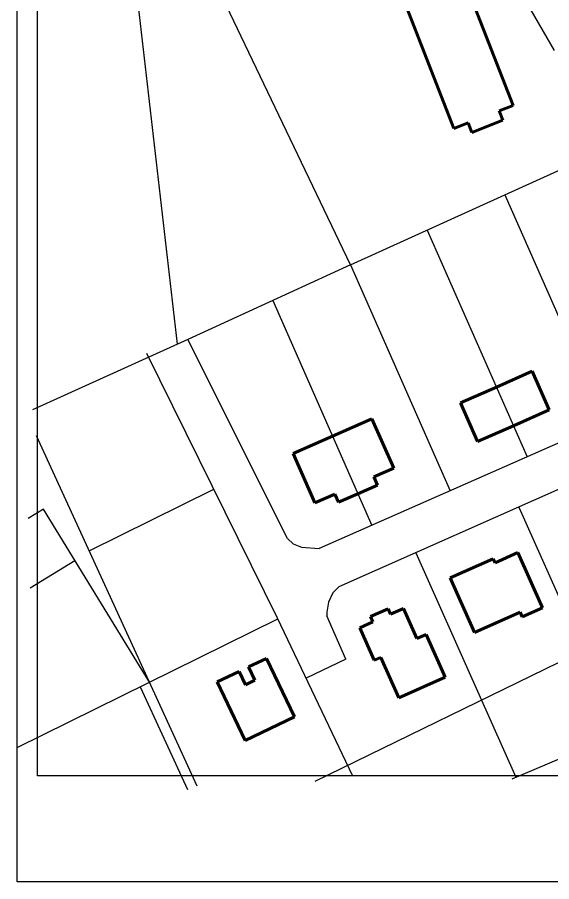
# Model space of a CAD drawing. Header units: millimetres. Extents: x 1754 to 2064, y 960 to 1845.
# Drawn here: x 1753.9 to 1848.6, y 959.7 to 1112.8 of the extents above; entities that cross this region are included whole.
import ezdxf

# ---------------------------------------------------------------- set-up
doc = ezdxf.new("R2010")
doc.units = ezdxf.units.MM
doc.layers.add('A_katastralni mapa', color=7, linetype='Continuous')
picture_1 = doc.add_image_def('image1.jpg', size_in_pixel=(880, 658))

msp = doc.modelspace()

# ---------------------------------------------------------------- linework, layer by layer
at = {"layer": 'A_katastralni mapa'}
for p, q in [((1812.94, 1068.95), (1770.32, 1158.1)), ((1770.32, 1158.1), (1782.23, 1054.88)), ((1843.09, 1117.3), (1849.08, 1106.92)), ((1840.35, 1081.33), (1858.6, 1089.63)), ((1812.94, 1068.95), (1840.35, 1081.33)), ((1840.35, 1081.33), (1858.1, 1041.06)), ((1826.55, 1075.1), (1844.27, 1034.95)), ((1812.94, 1068.95), (1784.13, 1055.74)), ((1812.94, 1068.95), (1830.61, 1028.92)), ((1799.17, 1062.64), (1816.75, 1022.8)), ((1894.27, 1057.03), (1807.43, 1018.69)), ((1784.13, 1055.74), (1756.59, 1043.27)), ((1801.78, 1020.44), (1784.13, 1055.74)), ((1776.82, 1053.28), (1799.99, 1006.41)), ((1898.6, 1050.8), (1810.92, 1011.9)), ((1757.24, 1038.73), (1785.72, 976.65)), ((1766.63, 1018.26), (1788.74, 1029.18)), ((1842.79, 1026.04), (1860.68, 985.96)), ((1758.56, 1025.66), (1755.85, 1024.01)), ((1777.31, 994.99), (1758.56, 1025.66)), ((1801.78, 1020.44), (1802.83, 1019.51)), ((1802.83, 1019.51), (1804.27, 1018.91)), ((1804.27, 1018.91), (1807.43, 1018.69)), ((1824.54, 1017.94), (1842.28, 978.19)), ((1756.18, 1011.74), (1764.11, 1016.58)), ((1809.86, 1010.85), (1809.09, 1009.22)), ((1810.92, 1011.9), (1809.86, 1010.85)), ((1872.12, 1009.36), (1806.66, 977.43)), ((1809.09, 1009.22), (1808.75, 1007.41)), ((1753.89, 983.42), (1800.07, 1006.24)), ((1799.99, 1006.41), (1813.32, 978.44)), ((1808.75, 1007.41), (1808.75, 1006.78)), ((1812.16, 999.1), (1808.75, 1006.78)), ((1812.16, 999.1), (1805.08, 995.73)), ((1775.7, 994.2), (1784.05, 976)), ((1841.61, 977.91), (1879.86, 994.05))]:
    msp.add_line(p, q, dxfattribs=at)
at = {"layer": 'A_katastralni mapa', "color": 1, "lineweight": 60}
for p, q in [((1810.11, 1147.46), (1831.26, 1093.08)), ((1826.29, 1137.11), (1841.82, 1097.19)), ((1839.34, 1096.22), (1841.82, 1097.19)), ((1839.99, 1094.57), (1839.34, 1096.22)), ((1831.26, 1093.08), (1833.83, 1094.08)), ((1834.48, 1092.42), (1833.83, 1094.08)), ((1834.48, 1092.42), (1839.99, 1094.57)), ((1845.18, 1050.09), (1838.83, 1047.28)), ((1845.18, 1050.09), (1848.2, 1043.24)), ((1832.48, 1044.48), (1838.83, 1047.28)), ((1835.5, 1037.63), (1832.48, 1044.48)), ((1848.2, 1043.24), (1841.85, 1040.43)), ((1816.74, 1041.69), (1809.77, 1038.61)), ((1820.62, 1032.92), (1816.74, 1041.69)), ((1835.5, 1037.63), (1841.85, 1040.43)), ((1802.8, 1035.54), (1809.77, 1038.61)), ((1806.67, 1026.76), (1802.8, 1035.54)), ((1817.1, 1031.37), (1820.62, 1032.92)), ((1817.74, 1029.94), (1817.1, 1031.37)), ((1817.74, 1029.94), (1814.28, 1028.41)), ((1810.18, 1028.31), (1806.67, 1026.76)), ((1810.82, 1026.88), (1810.18, 1028.31)), ((1810.82, 1026.88), (1814.28, 1028.41)), ((1830.66, 1013.5), (1838.28, 1016.88)), ((1838.59, 1016.18), (1838.28, 1016.88)), ((1838.59, 1016.18), (1842.65, 1017.98)), ((1847, 1008.18), (1842.65, 1017.98)), ((1834.95, 1003.83), (1830.66, 1013.5)), ((1816.53, 1006.64), (1819.65, 1008.03)), ((1820.07, 1007.06), (1819.65, 1008.03)), ((1820.07, 1007.06), (1822.38, 1008.08)), ((1824.75, 1002.74), (1822.38, 1008.08)), ((1843.39, 1006.58), (1847, 1008.18)), ((1816.95, 1005.68), (1816.53, 1006.64)), ((1834.95, 1003.83), (1843.02, 1007.41)), ((1843.39, 1006.58), (1843.02, 1007.41)), ((1814.63, 1004.64), (1816.95, 1005.68)), ((1817.18, 998.89), (1814.63, 1004.64)), ((1824.75, 1002.74), (1826.38, 1003.46)), ((1829.73, 995.9), (1826.38, 1003.46)), ((1794.91, 997.71), (1798.09, 999.23)), ((1798.09, 999.23), (1803.04, 988.85)), ((1817.18, 998.89), (1818.35, 999.41)), ((1821.52, 992.26), (1818.35, 999.41)), ((1789.33, 995.05), (1793.22, 996.91)), ((1793.22, 996.91), (1794.34, 994.55)), ((1794.91, 997.71), (1796.03, 995.36)), ((1821.52, 992.26), (1829.73, 995.9)), ((1789.33, 995.05), (1794.28, 984.67)), ((1794.34, 994.55), (1796.03, 995.36)), ((1794.28, 984.67), (1803.04, 988.85))]:
    msp.add_line(p, q, dxfattribs=at)
at = {"layer": 'A_katastralni mapa'}
msp.add_lwpolyline([(2059.66, 978.44), (1757.49, 978.44), (1757.49, 1188.55), (2059.66, 1188.55)], close=True, dxfattribs=at)

# ---------------------------------------------------------------- pictures from other files: only their frames are drawn
image = msp.add_image(picture_1, insert=(1753.89, 959.67), size_in_units=(310.44, 232.13), dxfattribs=at)
image.dxf.flags = 7

doc.saveas('drawing.dxf')
